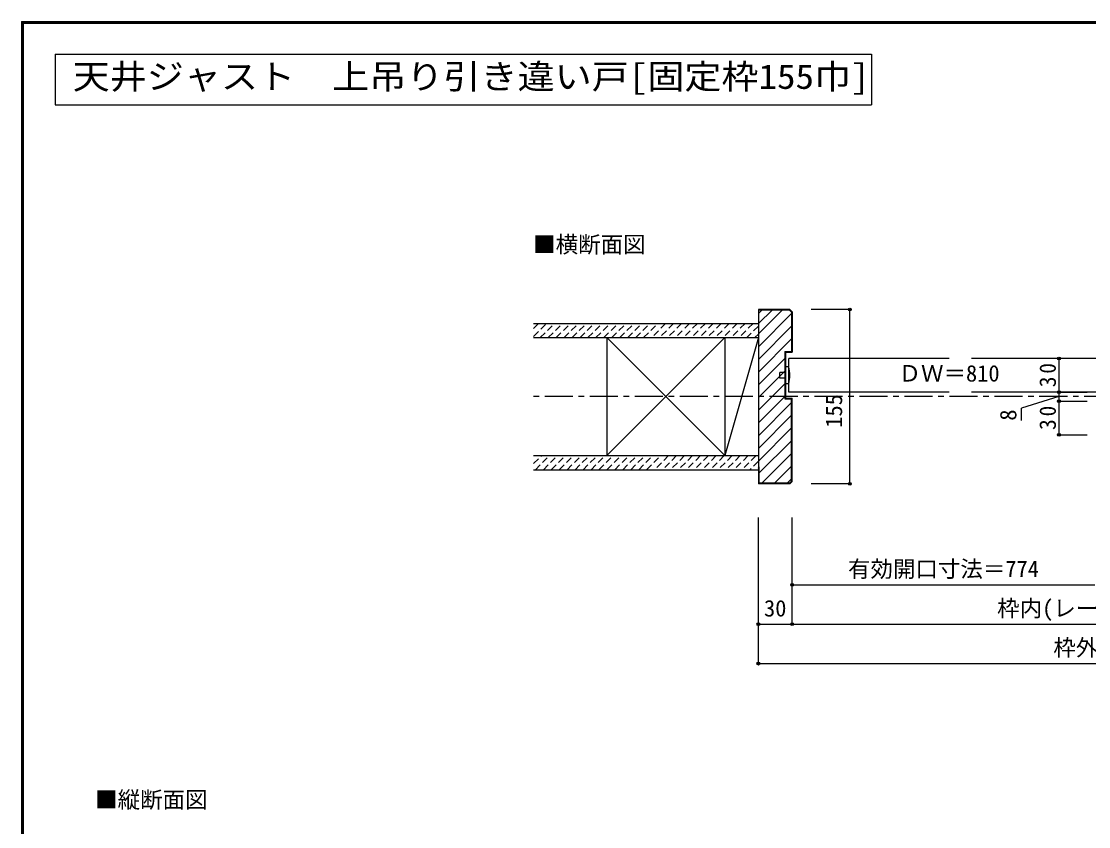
# Model space of a CAD drawing. Units: millimetres, scale not verified. Extents: x -973 to 977, y -761 to 696.
# Drawn here: x -973 to -24, y -21 to 696 of the extents above; entities that cross this region are included whole.
import ezdxf
from ezdxf.enums import TextEntityAlignment as Align

# ---------------------------------------------------------------- set-up
doc = ezdxf.new("R2010")
doc.units = ezdxf.units.MM
doc.header["$LTSCALE"] = 5
doc.header["$PDMODE"] = 32
doc.header["$PDSIZE"] = 2.5
doc.linetypes.add('CHAIN1', pattern=[8, 5, -1, 1, -1])
doc.linetypes.add('DASHED1', pattern=[1.8, 1.2, -0.6])
for name, color, linetype in [('0-0_補助線', 4, 'Continuous'), ('0-1_通り芯', 4, 'CHAIN1'), ('0-2_柱', 7, 'Continuous'), ('0-3_仕上げ', 2, 'Continuous'), ('0-4_枠', 3, 'Continuous'), ('0-6_扉', 6, 'Continuous'), ('0-7_金物', 7, 'Continuous'), ('0-A_文字', 3, 'Continuous'), ('0-B_寸法', 7, 'Continuous'), ('0-C_ハッチ', 4, 'DASHED1'), ('F-1_枠', 6, 'Continuous')]:
    doc.layers.add(name, color=color, linetype=linetype)
doc.styles.add('ＭＳ ゴシック', font='')
doc.styles.get('ＭＳ ゴシック').set_extended_font_data('MS Gothic')

msp = doc.modelspace()

# ---------------------------------------------------------------- linework, layer by layer
at = {"layer": '0-0_補助線'}
msp.add_line((-317.5, 124.494), (-317.5, 254.494), dxfattribs=at)
at = {"layer": '0-0_補助線', "color": 7}
msp.add_point((-317.5, 124.494), dxfattribs=at)
at = {"layer": '0-1_通り芯'}
msp.add_line((517.482, 361.994), (-517.5, 361.994), dxfattribs=at)
at = {"layer": '0-2_柱'}
for p, q in [((-452.379, 309.494), (-347.379, 414.494)), ((-347.379, 309.494), (-452.379, 414.494)), ((-452.379, 309.494), (-347.379, 414.494)), ((-347.379, 309.494), (-452.379, 414.494)), ((-317.5, 414.494), (-347.379, 309.494)), ((-317.5, 414.494), (-347.379, 309.494))]:
    msp.add_line(p, q, dxfattribs=at)
at = {"layer": '0-2_柱', "color": 3}
for p, q in [((-452.379, 414.494), (-452.379, 309.494)), ((-347.379, 414.494), (-347.379, 309.494)), ((-317.5, 413.494), (-317.5, 308.494))]:
    msp.add_line(p, q, dxfattribs=at)
at = {"layer": '0-3_仕上げ'}
for p, q in [((-517.5, 426.994), (-317.5, 426.994)), ((-517.5, 426.994), (-317.5, 426.994)), ((-517.5, 414.494), (-317.5, 414.494)), ((-517.5, 414.494), (-317.5, 414.494)), ((-517.5, 309.494), (-317.5, 309.494)), ((-517.5, 309.494), (-317.5, 309.494)), ((-517.5, 296.994), (-317.5, 296.994)), ((-517.5, 296.994), (-317.5, 296.994))]:
    msp.add_line(p, q, dxfattribs=at)
at = {"layer": '0-4_枠'}
for p, q in [((-317.5, 439.494), (-317.5, 284.494)), ((-289.621, 439.494), (-317.5, 439.494)), ((-317, 424.494), (-317, 438.994)), ((-289.828, 438.994), (-317, 438.994)), ((-288, 437.165), (-289.828, 438.994)), ((-287.5, 437.372), (-289.621, 439.494)), ((-288, 437.165), (-288, 401.994)), ((-287.5, 437.372), (-287.5, 401.494)), ((-317, 424.494), (-317.5, 424.494)), ((-294, 401.994), (-294, 359.994)), ((-294, 401.994), (-288, 401.994)), ((-293.5, 401.494), (-287.5, 401.494)), ((-293.5, 401.494), (-293.5, 360.494)), ((-294, 359.994), (-288, 359.994)), ((-293.5, 360.494), (-287.5, 360.494)), ((-288, 286.822), (-288, 359.994)), ((-287.5, 286.615), (-287.5, 360.494)), ((-317, 299.494), (-317.5, 299.494)), ((-317, 299.494), (-317, 284.994)), ((-289.828, 284.994), (-317, 284.994)), ((-289.828, 284.994), (-288, 286.822)), ((-289.621, 284.494), (-287.5, 286.615)), ((-289.621, 284.494), (-317.5, 284.494))]:
    msp.add_line(p, q, dxfattribs=at)
at = {"layer": '0-6_扉'}
for p, q in [((-147.75, 395.994), (-290.5, 395.994)), ((-290.5, 365.994), (-290.5, 395.994)), ((15, 395.994), (-127.75, 395.994)), ((-147.75, 365.994), (-290.5, 365.994)), ((15, 365.994), (-127.75, 365.994))]:
    msp.add_line(p, q, dxfattribs=at)
at = {"layer": '0-7_金物'}
for p, q in [((-293.5, 383.494), (-298.5, 383.494)), ((-298.5, 378.494), (-298.5, 383.494)), ((-290.5, 388.494), (-293.5, 388.494)), ((-293.5, 373.494), (-293.5, 388.494)), ((-293.5, 378.494), (-298.5, 378.494)), ((-290.5, 373.494), (-293.5, 373.494))]:
    msp.add_line(p, q, dxfattribs=at)
msp.add_arc((-320.951, 380.994), 31.361, 346.16371, 13.83632, dxfattribs=at)
at = {"layer": '0-A_文字'}
for p, q in [((-943.333, 666.667), (-943.333, 621.667)), ((-943.333, 666.667), (-216.708, 666.667)), ((-216.708, 666.667), (-216.708, 621.667)), ((-943.333, 621.667), (-216.708, 621.667))]:
    msp.add_line(p, q, dxfattribs=at)
at = {"layer": '0-B_寸法', "color": 4}
for p, q in [((-236.078, 439.494), (-270.6, 439.494)), ((-236.078, 284.494), (-236.078, 439.494)), ((-25, 395.994), (-50.046, 395.994)), ((-50.046, 395.994), (-50.046, 365.994)), ((-50.046, 361.993), (-83.502, 351.805)), ((-25, 365.994), (-50.046, 365.994)), ((-50.046, 365.993), (-25, 365.993)), ((-50.046, 365.993), (-50.046, 327.993)), ((-83.502, 340.761), (-83.502, 351.805)), ((-50.046, 357.993), (-25, 357.993)), ((-50.046, 327.993), (-25, 327.993)), ((-236.078, 284.494), (-270.6, 284.494)), ((-317.5, 124.494), (-317.5, 254.494)), ((-287.5, 159.494), (-287.5, 254.494)), ((-287.5, 194.494), (-287.5, 254.494)), ((-287.5, 194.494), (-18, 194.494)), ((-317.5, 159.494), (317.482, 159.494)), ((-317.5, 124.494), (317.482, 124.494))]:
    msp.add_line(p, q, dxfattribs=at)
at = {"layer": '0-B_寸法'}
for p in [(-236.078, 439.494), (-50.046, 395.994), (-50.046, 365.994), (-50.046, 365.993), (-50.046, 357.993), (-50.046, 327.993), (-236.078, 284.494), (-287.5, 194.494), (-317.5, 159.494), (-287.5, 159.494), (-317.5, 124.494)]:
    msp.add_point(p, dxfattribs=at)
at = {"layer": '0-C_ハッチ', "linetype": 'Continuous'}
for p, q in [((-317.5, 417.748), (-296.255, 438.994)), ((-317, 427.309), (-305.315, 438.994)), ((-317, 436.37), (-314.376, 438.994)), ((-317.5, 406.435), (-288, 435.935)), ((-317.5, 395.121), (-288, 424.621)), ((-317.5, 383.807), (-288, 413.307)), ((-317.5, 372.494), (-294, 395.994)), ((-317.5, 361.18), (-294, 384.68)), ((-317.5, 349.866), (-294, 373.366)), ((-317.5, 338.552), (-294, 362.052)), ((-317.5, 327.239), (-288, 356.739)), ((-317.5, 315.925), (-288, 345.425)), ((-317.5, 304.611), (-288, 334.111)), ((-317, 293.797), (-288, 322.798)), ((-314.49, 284.994), (-288, 311.484)), ((-303.176, 284.994), (-288, 300.17)), ((-291.863, 284.994), (-288, 288.857))]:
    msp.add_line(p, q, dxfattribs=at)
at = {"layer": '0-C_ハッチ'}
for p, q in [((-517.5, 415.61), (-506.116, 426.994)), ((-517.5, 422.681), (-513.187, 426.994)), ((-517.5, 415.61), (-506.116, 426.994)), ((-517.5, 422.681), (-513.187, 426.994)), ((-511.545, 414.494), (-499.045, 426.994)), ((-511.545, 414.494), (-499.045, 426.994)), ((-504.474, 414.494), (-491.974, 426.994)), ((-504.474, 414.494), (-491.974, 426.994)), ((-497.403, 414.494), (-484.903, 426.994)), ((-497.403, 414.494), (-484.903, 426.994)), ((-490.332, 414.494), (-477.832, 426.994)), ((-490.332, 414.494), (-477.832, 426.994)), ((-483.26, 414.494), (-470.76, 426.994)), ((-483.26, 414.494), (-470.76, 426.994)), ((-476.189, 414.494), (-463.689, 426.994)), ((-476.189, 414.494), (-463.689, 426.994)), ((-469.118, 414.494), (-456.618, 426.994)), ((-469.118, 414.494), (-456.618, 426.994)), ((-462.047, 414.494), (-449.547, 426.994)), ((-462.047, 414.494), (-449.547, 426.994)), ((-454.976, 414.494), (-442.476, 426.994)), ((-454.976, 414.494), (-442.476, 426.994)), ((-447.905, 414.494), (-435.405, 426.994)), ((-447.905, 414.494), (-435.405, 426.994)), ((-440.834, 414.494), (-428.334, 426.994)), ((-440.834, 414.494), (-428.334, 426.994)), ((-433.763, 414.494), (-421.263, 426.994)), ((-433.763, 414.494), (-421.263, 426.994)), ((-426.692, 414.494), (-414.192, 426.994)), ((-426.692, 414.494), (-414.192, 426.994)), ((-419.621, 414.494), (-407.121, 426.994)), ((-419.621, 414.494), (-407.121, 426.994)), ((-400.05, 426.994), (-412.55, 414.494)), ((-400.05, 426.994), (-412.55, 414.494)), ((-392.979, 426.994), (-405.479, 414.494)), ((-392.979, 426.994), (-405.479, 414.494)), ((-385.908, 426.994), (-398.408, 414.494)), ((-385.908, 426.994), (-398.408, 414.494)), ((-378.837, 426.994), (-391.337, 414.494)), ((-378.837, 426.994), (-391.337, 414.494)), ((-371.766, 426.994), (-384.266, 414.494)), ((-371.766, 426.994), (-384.266, 414.494)), ((-364.694, 426.994), (-377.194, 414.494)), ((-364.694, 426.994), (-377.194, 414.494)), ((-357.623, 426.994), (-370.123, 414.494)), ((-357.623, 426.994), (-370.123, 414.494)), ((-350.552, 426.994), (-363.052, 414.494)), ((-350.552, 426.994), (-363.052, 414.494)), ((-343.481, 426.994), (-355.981, 414.494)), ((-343.481, 426.994), (-355.981, 414.494)), ((-336.41, 426.994), (-348.91, 414.494)), ((-336.41, 426.994), (-348.91, 414.494)), ((-329.339, 426.994), (-341.839, 414.494)), ((-329.339, 426.994), (-341.839, 414.494)), ((-322.268, 426.994), (-334.768, 414.494)), ((-322.268, 426.994), (-334.768, 414.494)), ((-317.5, 424.691), (-327.697, 414.494)), ((-317.5, 424.691), (-327.697, 414.494)), ((-317.5, 417.62), (-320.626, 414.494)), ((-317.5, 417.62), (-320.626, 414.494)), ((-517.5, 302.472), (-510.479, 309.494)), ((-517.5, 302.472), (-510.479, 309.494)), ((-515.908, 296.994), (-503.408, 309.494)), ((-515.908, 296.994), (-503.408, 309.494)), ((-508.837, 296.994), (-496.337, 309.494)), ((-508.837, 296.994), (-496.337, 309.494)), ((-501.766, 296.994), (-489.266, 309.494)), ((-501.766, 296.994), (-489.266, 309.494)), ((-494.694, 296.994), (-482.194, 309.494)), ((-494.694, 296.994), (-482.194, 309.494)), ((-487.623, 296.994), (-475.123, 309.494)), ((-487.623, 296.994), (-475.123, 309.494)), ((-480.552, 296.994), (-468.052, 309.494)), ((-480.552, 296.994), (-468.052, 309.494)), ((-473.481, 296.994), (-460.981, 309.494)), ((-473.481, 296.994), (-460.981, 309.494)), ((-466.41, 296.994), (-453.91, 309.494)), ((-466.41, 296.994), (-453.91, 309.494)), ((-459.339, 296.994), (-446.839, 309.494)), ((-459.339, 296.994), (-446.839, 309.494)), ((-452.268, 296.994), (-439.768, 309.494)), ((-452.268, 296.994), (-439.768, 309.494)), ((-445.197, 296.994), (-432.697, 309.494)), ((-445.197, 296.994), (-432.697, 309.494)), ((-438.126, 296.994), (-425.626, 309.494)), ((-438.126, 296.994), (-425.626, 309.494)), ((-431.055, 296.994), (-418.555, 309.494)), ((-431.055, 296.994), (-418.555, 309.494)), ((-423.984, 296.994), (-411.484, 309.494)), ((-423.984, 296.994), (-411.484, 309.494)), ((-416.913, 296.994), (-404.413, 309.494)), ((-416.913, 296.994), (-404.413, 309.494)), ((-397.342, 309.494), (-409.842, 296.994)), ((-397.342, 309.494), (-409.842, 296.994)), ((-390.271, 309.494), (-402.771, 296.994)), ((-390.271, 309.494), (-402.771, 296.994)), ((-383.2, 309.494), (-395.7, 296.994)), ((-383.2, 309.494), (-395.7, 296.994)), ((-376.128, 309.494), (-388.628, 296.994)), ((-376.128, 309.494), (-388.628, 296.994)), ((-369.057, 309.494), (-381.557, 296.994)), ((-369.057, 309.494), (-381.557, 296.994)), ((-361.986, 309.494), (-374.486, 296.994)), ((-361.986, 309.494), (-374.486, 296.994)), ((-354.915, 309.494), (-367.415, 296.994)), ((-354.915, 309.494), (-367.415, 296.994)), ((-347.844, 309.494), (-360.344, 296.994)), ((-347.844, 309.494), (-360.344, 296.994)), ((-340.773, 309.494), (-353.273, 296.994)), ((-340.773, 309.494), (-353.273, 296.994)), ((-333.702, 309.494), (-346.202, 296.994)), ((-333.702, 309.494), (-346.202, 296.994)), ((-326.631, 309.494), (-339.131, 296.994)), ((-326.631, 309.494), (-339.131, 296.994)), ((-319.56, 309.494), (-332.06, 296.994)), ((-319.56, 309.494), (-332.06, 296.994)), ((-317.5, 304.483), (-324.989, 296.994)), ((-317.5, 304.483), (-324.989, 296.994)), ((-317.5, 298.412), (-317.918, 297.994)), ((-317.5, 298.411), (-317.918, 297.994))]:
    msp.add_line(p, q, dxfattribs=at)
at = {"layer": 'F-1_枠'}
for p, q in [((-973.347, 695.833), (-973.347, -700.833)), ((-973.347, 695.833), (976.653, 695.833)), ((-973.347, 695), (976.653, 695)), ((-973.347, 694.167), (976.653, 694.167)), ((-972.514, 695.833), (-972.514, -700.833)), ((-971.68, 695.833), (-971.68, -700.833))]:
    msp.add_line(p, q, dxfattribs=at)

# ---------------------------------------------------------------- texts
at = {"layer": '0-A_文字', "style": 'ＭＳ ゴシック', "width": 1.1}
msp.add_text('天井ジャスト\u3000上吊り引き違い戸[固定枠155巾]', height=21.99, dxfattribs=at).set_placement((-927.708, 629.167), align=Align.BOTTOM_LEFT)
at = {"layer": '0-A_文字', "color": 7, "style": 'ＭＳ ゴシック'}
for s, p in [('■横断面図', (-517.862, 485.626)), ('■縦断面図', (-907.69, -8.322))]:
    msp.add_text(s, height=14.66, dxfattribs=at).set_placement(p, align=Align.BOTTOM_LEFT)
at = {"layer": '0-B_寸法', "style": 'ＭＳ ゴシック'}
for s, p in [('ＤＷ＝810', (-192.75, 370.994)), ('有効開口寸法＝774', (-237.75, 196.994)), ('30', (-312.5, 161.994)), ('枠内(レール長)＝1,584', (-105, 161.994)), ('枠外＝1,644', (-55, 126.994))]:
    msp.add_text(s, height=14.66, dxfattribs=at).set_placement(p, align=Align.BOTTOM_LEFT)
for s, p in [('155', (-238.578, 334.337)), ('8', (-83.502, 340.593))]:
    msp.add_text(s, height=14.66, rotation=90, dxfattribs=at).set_placement(p, align=Align.BOTTOM_LEFT)
at = {"layer": '0-B_寸法', "char_height": 14.66, "attachment_point": 7, "rotation": 90, "style": 'ＭＳ ゴシック'}
for insert in [(-52.546, 370.369), (-52.546, 332.368)]:
    msp.add_mtext('\\T1.27;\\W0.95;30', dxfattribs=dict(at, insert=insert))

doc.saveas('drawing.dxf')
